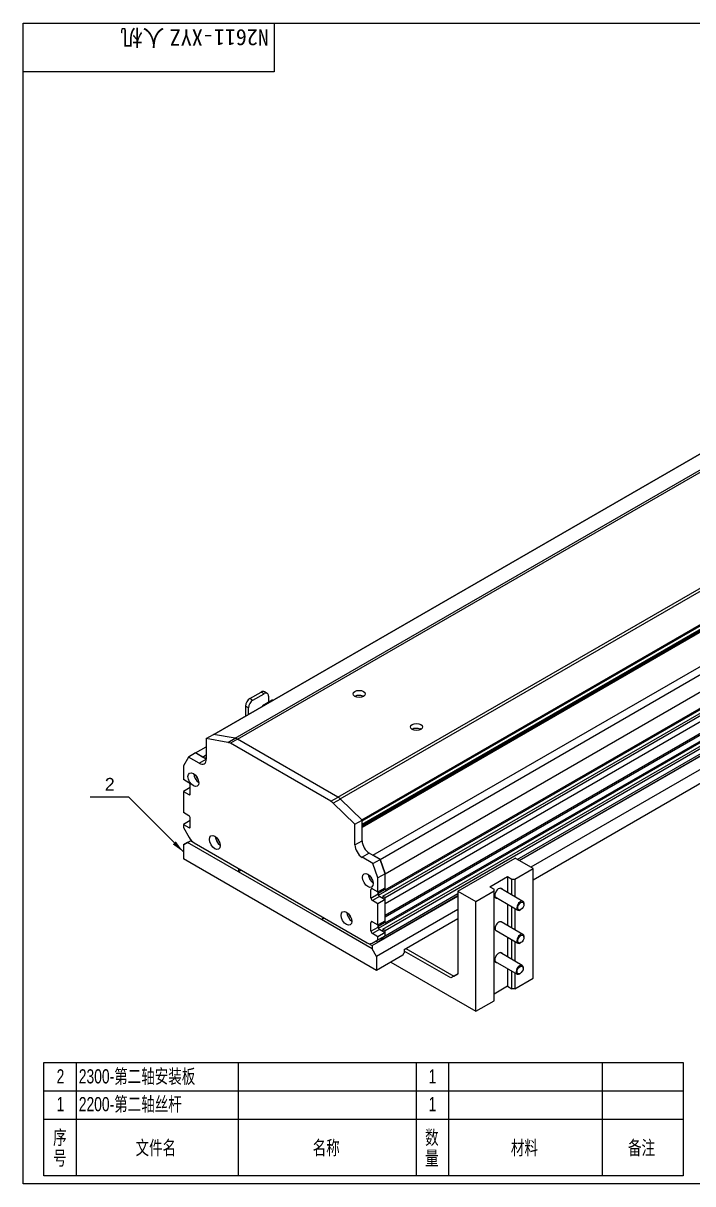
# Model space of a CAD drawing. Header units: millimetres. Extents: x 25 to 415, y 5 to 292.
# Drawn here: x 25 to 190.5, y 5 to 292 of the extents above; entities that cross this region are included whole.
import ezdxf
from ezdxf.enums import TextEntityAlignment as Align

# ---------------------------------------------------------------- set-up
doc = ezdxf.new("R2010")
doc.units = ezdxf.units.MM
for name, color, linetype in [('2313-内六角平圆头螺钉-GB', 7, 'Continuous'), ('2321-安装板零件', 7, 'Continuous'), ('2322-连接角', 7, 'Continuous'), ('674', 7, 'Continuous'), ('Default', 7, 'Continuous'), ('DG100_DG135光电开关安', 7, 'Continuous'), ('G135上盖250', 7, 'Continuous'), ('G135底座250', 7, 'Continuous'), ('G135端盖', 7, 'Continuous'), ('图框', 7, 'Continuous')]:
    doc.layers.add(name, color=color, linetype=linetype)
doc.styles.add('MtXpl_', font='SimSun.ttf')
doc.styles.add('SEACAD_Arial', font='arial.ttf')

msp = doc.modelspace()

# ---------------------------------------------------------------- hatches: boundary and pattern name
at = {"layer": 'Default', "linetype": 'Continuous'}
msp.add_hatch(color=7, dxfattribs=at).paths.add_polyline_path([(61.97, 88.93), (64.59, 87.06), (62.72, 89.68)])

# ---------------------------------------------------------------- linework, layer by layer
at = {"color": 7, "linetype": 'Continuous'}
for p, q in [((30.11, 6.96), (30.11, 34.96)), ((30.11, 34.96), (188.11, 34.96)), ((38.11, 34.96), (38.11, 27.96)), ((78.11, 34.96), (78.11, 27.96)), ((122.11, 34.96), (122.11, 27.96)), ((130.11, 34.96), (130.11, 27.96)), ((168.11, 34.96), (168.11, 27.96)), ((188.11, 34.96), (188.11, 6.96)), ((30.11, 27.96), (188.11, 27.96)), ((38.11, 27.96), (38.11, 20.96)), ((78.11, 27.96), (78.11, 20.96)), ((122.11, 27.96), (122.11, 20.96)), ((130.11, 27.96), (130.11, 20.96)), ((168.11, 27.96), (168.11, 20.96)), ((30.11, 20.96), (188.11, 20.96)), ((38.11, 20.96), (38.11, 13.96)), ((78.11, 20.96), (78.11, 13.96)), ((122.11, 20.96), (122.11, 13.96)), ((130.11, 20.96), (130.11, 13.96)), ((168.11, 20.96), (168.11, 13.96)), ((38.11, 13.96), (38.11, 6.96)), ((78.11, 13.96), (78.11, 6.96)), ((122.11, 13.96), (122.11, 6.96)), ((130.11, 13.96), (130.11, 6.96)), ((168.11, 13.96), (168.11, 6.96)), ((188.11, 6.96), (30.11, 6.96))]:
    msp.add_line(p, q, dxfattribs=at)
at = {"layer": '2313-内六角平圆头螺钉-GB', "color": 7, "linetype": 'Continuous'}
for p, q in [((148.53, 74.84), (142.88, 78.1)), ((141.63, 75.93), (147.28, 72.67)), ((147.91, 72.73), (148.02, 72.8)), ((148.79, 74.13), (148.79, 74.26)), ((148.53, 66.67), (143.17, 69.77)), ((141.92, 67.6), (147.28, 64.51)), ((148.79, 65.96), (148.79, 66.1)), ((147.91, 64.57), (148.02, 64.64)), ((148.35, 59.02), (142.88, 62.18)), ((141.63, 60.01), (147.1, 56.85)), ((148.61, 58.31), (148.61, 58.45)), ((147.73, 56.92), (147.84, 56.98))]:
    msp.add_line(p, q, dxfattribs=at)
for centre, start_param, end_param in [((147.91, 73.75), 0, 3.926991), ((147.91, 73.75), 5.497787, 6.283185), ((147.91, 65.59), 0, 3.926991), ((147.91, 65.59), 5.497787, 6.283185), ((147.73, 57.94), 0, 3.926991), ((147.73, 57.94), 5.497787, 6.283185)]:
    msp.add_ellipse(centre, major_axis=(0.62, 1.08), ratio=0.57735, start_param=start_param, end_param=end_param, dxfattribs=at)
for centre in [(148.02, 73.69), (148.02, 65.52), (147.84, 57.87)]:
    msp.add_ellipse(centre, major_axis=(-0.542, -0.938), ratio=0.57735, dxfattribs=at)
at = {"layer": '2321-安装板零件', "color": 7, "linetype": 'Continuous'}
for p, q in [((147.67, 84.91), (326.92, 188.4)), ((326.92, 185.14), (150.5, 83.28)), ((313.31, 173.81), (151.03, 80.12)), ((64.59, 88.79), (66.52, 89.91)), ((65.65, 89.4), (64.59, 88.79)), ((65.65, 89.4), (66.35, 89.81)), ((78.2, 82.16), (65.65, 89.4)), ((66.52, 89.91), (66.35, 89.81)), ((66.35, 89.81), (67.26, 89.29)), ((64.59, 88.79), (64.59, 85.32)), ((112.32, 57.76), (64.59, 85.32)), ((78.2, 82.97), (78.2, 82.16)), ((78.91, 82.56), (78.2, 82.16)), ((98.7, 70.32), (78.2, 82.16)), ((111.26, 63.89), (132.47, 76.13)), ((132.47, 72.87), (112.32, 61.23)), ((99.41, 70.73), (98.7, 70.32)), ((98.7, 70.32), (99.41, 70.73)), ((111.26, 63.07), (98.7, 70.32)), ((119.21, 62.97), (132.47, 70.62)), ((109.99, 64.62), (111.26, 63.89)), ((111.26, 63.89), (111.26, 63.07)), ((112.32, 61.23), (111.26, 63.07)), ((118.86, 61.54), (112.32, 57.76)), ((112.32, 61.23), (112.32, 57.76)), ((118.86, 61.54), (119.21, 62.15)), ((119.21, 62.97), (119.21, 62.15))]:
    msp.add_line(p, q, dxfattribs=at)
at = {"layer": '2322-连接角', "color": 7, "linetype": 'Continuous'}
for p, q in [((132.47, 77.36), (146.61, 85.52)), ((151.03, 82.97), (146.61, 85.52)), ((140.34, 78.43), (144.75, 80.98)), ((144.75, 80.98), (145.82, 80.37)), ((144.75, 80.98), (144.75, 77.02)), ((145.82, 76.4), (145.82, 80.37)), ((145.82, 80.37), (146.52, 80.37)), ((146.52, 80.37), (151.03, 82.97)), ((146.52, 80.37), (146.52, 76)), ((151.03, 55.82), (151.03, 82.97)), ((140.34, 78.43), (141.4, 77.82)), ((141.4, 77.41), (141.4, 77.82)), ((132.47, 77.36), (132.47, 56.95)), ((132.47, 77.36), (136.89, 74.81)), ((136.89, 74.81), (141.4, 77.41)), ((136.89, 47.66), (136.89, 74.81)), ((141.4, 50.26), (141.4, 77.41)), ((144.75, 74.13), (144.75, 68.85)), ((145.82, 68.24), (145.82, 73.52)), ((146.52, 73.11), (146.52, 67.83)), ((119.56, 63.17), (131.41, 56.33)), ((144.75, 65.97), (144.75, 61.1)), ((145.82, 60.48), (145.82, 65.35)), ((146.52, 64.94), (146.52, 60.07)), ((130.7, 55.93), (119.21, 62.56)), ((115.85, 59.8), (136.89, 47.66)), ((144.75, 58.21), (144.75, 53.83)), ((145.82, 53.22), (145.82, 57.6)), ((132.47, 56.95), (130.7, 55.93)), ((131.41, 56.33), (130.7, 55.93)), ((131.41, 56.33), (132.47, 56.95)), ((146.52, 57.19), (146.52, 53.22)), ((146.52, 53.22), (151.03, 55.82)), ((144.75, 53.83), (141.4, 51.9)), ((144.75, 53.83), (145.82, 53.22)), ((146.52, 53.22), (145.82, 53.22)), ((136.89, 47.66), (141.4, 50.26))]:
    msp.add_line(p, q, dxfattribs=at)
for centre, major_axis, start_param, end_param in [((142.54, 76.85), (0.69, 1.19), 0, 3.571291), ((142.54, 76.85), (0.69, 1.19), 5.853485, 6.283185), ((142.54, 68.68), (0.62, 1.08), 0, 3.141593), ((142.54, 60.93), (0.69, 1.19), 0, 3.571291), ((142.54, 60.93), (0.69, 1.19), 5.853485, 6.283185)]:
    msp.add_ellipse(centre, major_axis=major_axis, ratio=0.57735, start_param=start_param, end_param=end_param, dxfattribs=at)
at = {"layer": '674', "color": 7, "linetype": 'Continuous'}
for p, q in [((86.58, 124.63), (84.12, 123.22)), ((86.71, 124.56), (86.58, 124.63)), ((84.12, 123.22), (84.12, 123.06)), ((84.25, 123.14), (84.12, 123.22))]:
    msp.add_line(p, q, dxfattribs=at)
at = {"layer": 'Default', "color": 7, "linetype": 'Continuous'}
for q in [(41.58, 100.61), (64.59, 87.06)]:
    msp.add_line((51.1, 100.61), q, dxfattribs=at)
at = {"layer": 'DG100_DG135光电开关安', "color": 7, "linetype": 'Continuous'}
for p, q in [((81.04, 124.98), (83.86, 126.61)), ((84.57, 126.2), (83.86, 126.61)), ((85.32, 126.28), (84.61, 126.68)), ((81.04, 124.98), (81.74, 124.57)), ((81.74, 124.57), (84.57, 126.2)), ((85.63, 125.59), (85.63, 124.09)), ((79.98, 123.14), (79.98, 120.67)), ((80.68, 122.73), (79.98, 123.14)), ((80.68, 121.08), (80.68, 122.73))]:
    msp.add_line(p, q, dxfattribs=at)
for centre, major_axis, start_param, end_param in [((83.86, 125.38), (-0.75, -1.3), 3.141593, 3.926991), ((84.57, 124.98), (-0.75, -1.3), 2.356194, 3.926991), ((81.04, 123.75), (-0.75, -1.3), 3.926991, 5.497787), ((81.74, 123.34), (0.75, 1.3), 0.785398, 2.356194)]:
    msp.add_ellipse(centre, major_axis=major_axis, ratio=0.57735, start_param=start_param, end_param=end_param, dxfattribs=at)
at = {"layer": 'G135上盖250', "color": 7, "linetype": 'Continuous'}
for p, q in [((201.83, 191.02), (72.1, 116.12)), ((72.14, 116.12), (201.85, 191.01)), ((77.41, 115.17), (205.31, 189.01)), ((77.98, 114.94), (205.79, 188.73)), ((102.81, 100.61), (230.62, 174.4)), ((103.39, 100.17), (231.29, 174.01)), ((108.67, 95.02), (236.41, 168.78)), ((108.78, 94.76), (236.41, 168.45)), ((108.78, 93.91), (236.41, 167.6)), ((108.78, 93.61), (236.41, 167.3)), ((108.78, 93.26), (236.41, 166.95)), ((108.78, 93.22), (236.41, 166.91)), ((109.07, 125.61), (109.15, 125.66)), ((109.1, 125.64), (109.14, 125.67)), ((102.81, 100.61), (77.98, 114.94)), ((123.22, 117.45), (123.29, 117.49)), ((123.24, 117.48), (123.29, 117.5)), ((108.78, 93.91), (108.78, 94.76))]:
    msp.add_line(p, q, dxfattribs=at)
for centre in [(109.53, 125.73), (123.67, 117.56)]:
    msp.add_arc(centre, 0.383, 198.5812, 204.8181, dxfattribs=at)
for centre in [(108.07, 126.15), (122.22, 117.98)]:
    msp.add_ellipse(centre, major_axis=(1.5, 0), ratio=0.57735, dxfattribs=at)
for centre in [(108.07, 124.92), (122.22, 116.76)]:
    msp.add_ellipse(centre, major_axis=(1.5, 0), ratio=0.57735, start_param=0.935027, end_param=2.356194, dxfattribs=at)
for points in [[(109.1, 125.64), (109.09, 125.62), (109.07, 125.61), (109.02, 125.6), (108.99, 125.6), (108.96, 125.62)], [(123.24, 117.48), (123.23, 117.46), (123.21, 117.44), (123.17, 117.43), (123.14, 117.44), (123.11, 117.45)]]:
    msp.add_open_spline(points, degree=3, knots=[0, 0, 0, 0, 0.5, 0.5, 1, 1, 1, 1], dxfattribs=at)
for points in [[(109.13, 125.7), (109.12, 125.67), (109.1, 125.64)], [(109.17, 125.6), (109.15, 125.65), (109.13, 125.7)], [(123.28, 117.53), (123.26, 117.5), (123.24, 117.48)], [(123.31, 117.44), (123.29, 117.49), (123.28, 117.53)]]:
    msp.add_open_spline(points, degree=2, dxfattribs=at)
at = {"layer": 'G135底座250', "color": 7, "linetype": 'Continuous'}
for p, q in [((113.2, 85.22), (333.11, 212.18)), ((114.44, 81.65), (334.35, 208.61)), ((114.44, 77.67), (334.35, 204.63)), ((112.83, 76.35), (332.62, 203.24)), ((113.91, 76.13), (333.82, 203.1)), ((114.44, 75.83), (334.35, 202.79)), ((114.44, 74.3), (334.35, 201.26)), ((114.44, 71.44), (334.17, 198.3)), ((114.44, 71.03), (334.35, 198)), ((114.44, 69.5), (334.35, 196.47)), ((112.83, 68.18), (332.62, 195.08)), ((113.91, 67.97), (333.82, 194.94)), ((114.44, 67.66), (334.35, 194.63)), ((147.14, 85.22), (326.92, 189.02)), ((147.58, 84.97), (326.92, 188.51)), ((147.59, 84.96), (326.92, 188.5)), ((111.43, 86.24), (238.71, 159.72)), ((67.59, 111.55), (70.24, 113.08)), ((69.36, 110.53), (67.59, 111.55)), ((69.36, 110.53), (70.24, 111.04)), ((69.89, 110.22), (70.24, 110.43)), ((113.2, 85.22), (111.43, 86.24)), ((114.44, 81.65), (113.2, 85.22)), ((114.44, 77.67), (114.44, 81.65)), ((112.74, 76.89), (114.26, 77.77)), ((112.74, 76.85), (114.3, 77.75)), ((113.96, 77.94), (114.44, 77.67)), ((112.9, 64.93), (132.47, 76.23)), ((112.99, 65), (132.47, 76.25)), ((113.91, 75.58), (113.09, 76.05)), ((114.44, 75.83), (113.91, 76.13)), ((113.91, 76.13), (113.91, 75.58)), ((114.44, 66.34), (132.47, 76.75)), ((114.44, 74.3), (114.44, 75.83)), ((112.74, 68.73), (114.26, 69.6)), ((112.74, 68.68), (114.3, 69.58)), ((113.96, 69.78), (114.44, 69.5)), ((114.44, 69.5), (114.44, 71.03)), ((112.99, 65), (114.44, 66.34)), ((113.91, 67.42), (113.09, 67.89)), ((114.44, 67.66), (113.91, 67.97)), ((113.91, 67.97), (113.91, 67.42)), ((114.44, 66.34), (114.44, 67.66)), ((112.14, 65.01), (112.15, 65.01))]:
    msp.add_line(p, q, dxfattribs=at)
msp.add_ellipse((112.15, 66.23), major_axis=(-0.75, 1.3), ratio=0.57735, start_param=2.356194, end_param=3.271295, dxfattribs=at)
at = {"layer": 'G135端盖', "color": 7, "linetype": 'Continuous'}
for p, q in [((70.24, 115.12), (72.01, 116.14)), ((75.62, 114.15), (70.24, 115.12)), ((70.24, 115.12), (70.24, 110.02)), ((77.39, 115.17), (72.01, 116.14)), ((75.62, 114.15), (77.39, 115.17)), ((77.96, 114.95), (76.2, 113.93)), ((102.83, 100.6), (77.96, 114.95)), ((101.06, 99.58), (76.2, 113.93)), ((65.82, 110.53), (64.59, 108.39)), ((67.59, 111.55), (65.82, 110.53)), ((68.48, 109), (65.82, 110.53)), ((70.24, 110.02), (67.59, 111.55)), ((68.48, 109), (70.24, 110.02)), ((64.59, 108.39), (64.59, 104.96)), ((65.93, 104.18), (64.59, 104.96)), ((66.28, 101.45), (66.28, 103.57)), ((66.28, 103), (64.59, 102.02)), ((64.59, 102.02), (64.59, 96.79)), ((64.59, 102.02), (65.93, 101.24)), ((65.93, 101.24), (66.28, 101.45)), ((101.06, 99.58), (102.83, 100.6)), ((103.4, 100.15), (101.64, 99.13)), ((107.01, 93.89), (101.64, 99.13)), ((108.78, 94.91), (103.4, 100.15)), ((65.93, 96.02), (64.59, 96.79)), ((66.28, 94.83), (64.59, 93.85)), ((66.28, 93.28), (66.28, 95.4)), ((107.01, 93.89), (108.78, 94.91)), ((108.78, 89.81), (108.78, 94.91)), ((64.59, 93.85), (65.93, 93.08)), ((64.59, 93.85), (64.59, 93.08)), ((64.59, 93.08), (66.01, 90.61)), ((65.93, 93.08), (66.28, 93.28)), ((107.01, 88.79), (107.01, 93.89)), ((67.26, 89.29), (109.99, 64.62)), ((107.01, 88.79), (108.78, 89.81)), ((110.55, 86.75), (108.78, 85.73)), ((113.2, 85.22), (110.55, 86.75)), ((111.43, 84.2), (108.78, 85.73)), ((111.43, 84.2), (113.2, 85.22)), ((112.67, 80.63), (111.43, 84.2)), ((113.2, 85.22), (114.44, 81.65)), ((114.44, 81.65), (112.67, 80.63)), ((112.67, 77.2), (112.67, 80.63)), ((114.44, 78.22), (114.44, 81.65)), ((111.33, 77.97), (110.97, 77.77)), ((110.97, 75.64), (110.97, 77.77)), ((111.33, 77.97), (112.67, 77.2)), ((112.67, 77.2), (114.44, 78.22)), ((110.97, 75.64), (112.74, 76.67)), ((113.09, 76.05), (111.33, 75.03)), ((112.67, 74.26), (111.33, 75.03)), ((114.44, 75.28), (112.67, 74.26)), ((112.74, 76.67), (112.74, 77.24)), ((113.09, 76.05), (114.44, 75.28)), ((114.44, 70.05), (114.44, 75.28)), ((112.67, 69.03), (112.67, 74.26)), ((111.33, 69.81), (110.97, 69.6)), ((110.97, 67.48), (110.97, 69.6)), ((111.33, 69.81), (112.67, 69.03)), ((112.67, 69.03), (114.44, 70.05)), ((112.74, 68.5), (112.74, 69.07)), ((110.97, 67.48), (112.74, 68.5)), ((113.09, 67.89), (111.33, 66.87)), ((112.67, 66.09), (111.33, 66.87)), ((114.44, 67.11), (112.67, 66.09)), ((112.67, 65.32), (114.44, 66.34)), ((112.67, 65.32), (112.67, 66.09)), ((113.09, 67.89), (114.44, 67.11)), ((114.44, 66.34), (114.44, 67.11)), ((111.24, 64.49), (112.67, 65.32))]:
    msp.add_line(p, q, dxfattribs=at)
for centre, major_axis, start_param, end_param in [((77.96, 112.91), (-1.25, 2.17), 5.497787, 5.8294), ((76.2, 111.89), (-1.25, 2.17), 5.497787, 5.8294), ((68.48, 111.04), (-1.25, 2.17), 2.356194, 3.926991), ((68.48, 105.73), (-0.94, 1.62), 0.854507, 2.287086), ((65.93, 103.77), (-0.25, 0.433), 3.926991, 5.497787), ((68.48, 105.73), (-0.563, 0.974), 1.127926, 2.013667), ((65.93, 101.65), (-0.25, 0.433), 2.356194, 3.926991), ((102.83, 98.56), (-1.25, 2.17), 5.166175, 5.497787), ((101.06, 97.53), (-1.25, 2.17), 5.166175, 5.497787), ((65.93, 95.61), (-0.25, 0.433), 3.926991, 5.497787), ((65.93, 93.49), (-0.25, 0.433), 2.356194, 3.926991), ((67.26, 91.33), (-1.25, 2.17), 1.570796, 2.356194), ((73.78, 90.22), (-0.94, 1.62), 0.854507, 2.287086), ((73.78, 90.22), (-0.563, 0.974), 1.127926, 2.013667), ((110.55, 88.79), (-1.25, 2.17), 0.785398, 2.356194), ((108.78, 87.77), (1.25, -2.17), 3.926991, 5.497787), ((111.61, 80.83), (-0.94, 1.62), 0.854507, 2.287086), ((111.61, 80.83), (-0.563, 0.974), 1.127926, 2.013667), ((111.33, 77.56), (0.25, -0.433), 2.356194, 3.926991), ((111.33, 75.44), (0.25, -0.433), 3.926991, 5.497787), ((113.09, 76.46), (-0.25, 0.433), 0.785398, 2.356194), ((106.31, 71.44), (-0.94, 1.62), 0.854507, 2.287086), ((106.31, 71.44), (-0.563, 0.974), 1.127926, 2.013667), ((111.33, 69.4), (0.25, -0.433), 2.356194, 3.926991), ((111.33, 67.28), (0.25, -0.433), 3.926991, 5.497787), ((113.09, 68.3), (-0.25, 0.433), 0.785398, 2.356194), ((109.99, 66.66), (-1.25, 2.17), 2.356194, 3.141593)]:
    msp.add_ellipse(centre, major_axis=major_axis, ratio=0.57735, start_param=start_param, end_param=end_param, dxfattribs=at)
for centre in [(67.06, 104.92), (72.36, 89.4), (110.19, 80.01), (104.89, 70.62)]:
    msp.add_ellipse(centre, major_axis=(-0.94, 1.62), ratio=0.57735, dxfattribs=at)
at = {"layer": '图框', "color": 7, "linetype": 'Continuous'}
for p, q in [((25, 5), (25, 292)), ((25, 292), (415, 292)), ((87, 292), (87, 280)), ((87, 280), (25, 280)), ((415, 5), (25, 5))]:
    msp.add_line(p, q, dxfattribs=at)

# ---------------------------------------------------------------- texts
at = {"color": 7, "linetype": 'Continuous', "style": 'SEACAD_Arial', "width": 0.7}
for s, p in [('2', (33.25, 33.32)), ('2300-第二轴安装板', (38.74, 33.32)), ('1', (125.2, 33.32)), ('1', (33.25, 26.45)), ('2200-第二轴丝杆', (38.74, 26.45)), ('1', (125.2, 26.45)), ('序', (32.39, 18.22)), ('数', (124.34, 18.22)), ('文件名', (52.78, 15.66)), ('名称', (96.56, 15.66)), ('材料', (145.56, 15.66)), ('备注', (174.51, 15.66)), ('号', (32.39, 13.1)), ('量', (124.34, 13.1))]:
    msp.add_text(s, height=3.5, dxfattribs=at).set_placement(p, align=Align.TOP_LEFT)
at = {"layer": 'Default', "color": 7, "linetype": 'Continuous', "style": 'SEACAD_Arial'}
msp.add_text('2', height=3.17, dxfattribs=at).set_placement((45.16, 105.37), align=Align.TOP_LEFT)
at = {"layer": '图框', "color": 7, "style": 'MtXpl_'}
for s, p in [('人机', (59.98, 290.46)), ('N2611-XYZ', (85.72, 290.46))]:
    msp.add_text(s, height=4, rotation=180, dxfattribs=at).set_placement(p)

doc.saveas('drawing.dxf')
